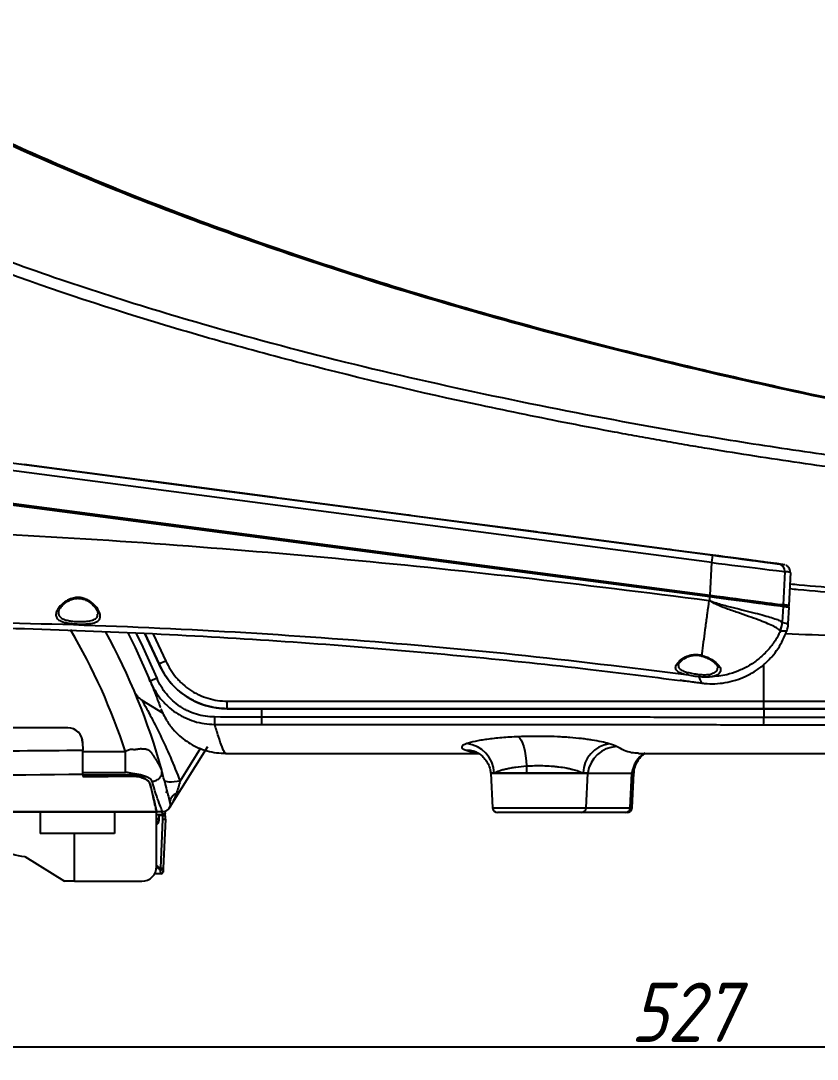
# Model space of a CAD drawing. Header units: millimetres. Extents: x 51 to 1323, y -33 to 865.
# Drawn here: x 185.6 to 346.5, y 27.5 to 237.3 of the extents above; entities that cross this region are included whole.
import ezdxf

# ---------------------------------------------------------------- set-up
doc = ezdxf.new("R2010")
doc.units = ezdxf.units.MM
doc.header["$LTSCALE"] = 20
doc.layers.add('____', color=7, linetype='Continuous')
doc.styles.add('style1', font='gbeitc.shx')
doc.styles.add('유형1', font='gbeitc.shx', dxfattribs={"height": 8})
doc.dimstyles.new('ISO-25', dxfattribs={"dimtxt": 2.5, "dimasz": 3, "dimexe": 1.25, "dimexo": 0.5, "dimgap": 1, "dimtad": 3, "dimtoh": 1, "dimdsep": 46, "dimtxsty": '유형1', "dimcen": 2.5, "dimclrd": 5, "dimclre": 5, "dimclrt": 5, "dimadec": 0, "dimazin": 0, "dimtfac": 1, "dimtmove": 0, "dimatfit": 3, "dimfxl": 1, "dimarcsym": 0})

# ---------------------------------------------------------------- blocks, each defined once
blk = doc.blocks.new('*D5')
at = {"layer": '____', "color": 2, "lineweight": -2, "transparency": 16777216}
for p, q in [((582.85, 113.34), (582.85, 27.45)), ((56.25, 88.01), (56.25, 27.45)), ((66.25, 29.95), (572.85, 29.95))]:
    blk.add_line(p, q, dxfattribs=at)
at = {"layer": '____', "color": 2, "transparency": 16777216}
for points in [[(66.25, 31.62), (66.25, 28.28), (56.25, 29.95)], [(572.85, 31.62), (572.85, 28.28), (582.85, 29.95)]]:
    blk.add_solid(points, dxfattribs=at)
at = {"layer": 'Defpoints', "color": 0, "transparency": 16777216}
for p in [(582.85, 114.34), (56.25, 89.01), (582.85, 29.95)]:
    blk.add_point(p, dxfattribs=at)
at = {"layer": '____', "color": 2, "transparency": 16777216, "insert": (319.55, 36.95), "char_height": 12, "attachment_point": 5, "style": 'style1'}
blk.add_mtext('527', dxfattribs=at)

msp = doc.modelspace()

# ---------------------------------------------------------------- linework, layer by layer
at = {"color": 7, "linetype": 'Continuous', "lineweight": 25}
for p, q in [((94.4, 159.73), (325.38, 129.32)), ((94.4, 159.73), (325.38, 129.32)), ((325.18, 127.83), (94.2, 158.24)), ((93.04, 151.76), (324.84, 121.24)), ((324.82, 120.94), (93.04, 151.46)), ((93.07, 151.46), (324.82, 120.94)), ((210.64, 144.42), (186.27, 147.63)), ((210.64, 144.42), (186.27, 147.63)), ((237.01, 140.95), (211.98, 144.25)), ((237.01, 140.95), (211.98, 144.25)), ((263.38, 137.48), (238.35, 140.77)), ((263.38, 137.48), (238.35, 140.77)), ((289.76, 134.01), (264.72, 137.3)), ((289.75, 134.01), (264.72, 137.3)), ((316.13, 130.54), (291.1, 133.83)), ((316.13, 130.54), (291.1, 133.83)), ((325.38, 129.32), (317.47, 130.36)), ((325.38, 129.32), (317.47, 130.36)), ((325.18, 127.83), (325.38, 129.32)), ((325.38, 129.32), (325.38, 129.32)), ((324.84, 121.24), (325.18, 127.83)), ((339.57, 127.45), (338.67, 127.57)), ((339.95, 126), (339.6, 119.3)), ((340.82, 119.14), (341.17, 125.85)), ((324.78, 120.16), (324.82, 120.94)), ((324.82, 120.94), (324.84, 121.24)), ((338.31, 119.17), (338.32, 119.47)), ((339.6, 119), (339.43, 115.78)), ((339.52, 119.01), (339.53, 119.31)), ((340.63, 115.43), (340.8, 118.84)), ((339.06, 113.95), (339.5, 115.72)), ((339.43, 115.78), (339.5, 115.72)), ((213.53, 107.31), (210.64, 113.48)), ((210.65, 113.49), (213.53, 107.31)), ((212.37, 113.39), (214.93, 107.93)), ((335.72, 99.83), (335.72, 107.24)), ((211.48, 104.49), (211.46, 104.53)), ((211.76, 103.81), (211.52, 104.39)), ((213.12, 104.44), (211.74, 103.87)), ((318.81, 104.05), (319.47, 103.96)), ((319.47, 103.96), (318.81, 104.05)), ((323.35, 103.45), (323.36, 103.45)), ((214.3, 97.36), (210.14, 99.95)), ((227.3, 99.83), (335.72, 99.83)), ((335.72, 99.83), (533.48, 99.83)), ((224.74, 96.62), (224.74, 95.13)), ((227.28, 98.3), (234.25, 98.3)), ((335.69, 98.3), (227.28, 98.3)), ((234.25, 98.3), (234.25, 96.61)), ((234.25, 98.3), (335.69, 98.3)), ((234.25, 96.61), (234.25, 96.61)), ((335.69, 98.3), (335.69, 96.53)), ((335.69, 98.3), (539.38, 98.3)), ((532.4, 98.3), (335.69, 98.3)), ((195.1, 94.43), (182.96, 94.43)), ((195.11, 94.43), (195.1, 94.43)), ((198.1, 91.46), (198.1, 91.59)), ((198.1, 91.46), (198.12, 89.92)), ((198.11, 91.1), (198.11, 91.43)), ((223.29, 90.56), (215.53, 78.14)), ((217.81, 83.68), (221.99, 90.38)), ((197.85, 90.03), (198.11, 89.59)), ((206.74, 89.58), (198.11, 89.58)), ((226.98, 89.41), (226.97, 89.42)), ((287.76, 86.72), (287.76, 85.3)), ((198.11, 85.41), (206.74, 85.41)), ((198.16, 85.07), (198.16, 84.57)), ((208.15, 84.86), (198.16, 84.86)), ((280.55, 85.3), (280.91, 78.25)), ((280.55, 85.3), (281.21, 85.3)), ((300.15, 85.3), (280.55, 85.3)), ((281.21, 85.3), (287.76, 85.3)), ((287.76, 85.3), (299.17, 85.3)), ((299.17, 85.3), (300.15, 85.3)), ((299.8, 78.25), (300.15, 85.3)), ((300.15, 85.3), (309.05, 85.3)), ((308.7, 78.25), (309.05, 85.3)), ((309.05, 85.3), (309.45, 85.3)), ((309.45, 85.3), (309.05, 85.3)), ((309.08, 78.25), (309.45, 85.3)), ((214.98, 81.3), (215.19, 81.64)), ((280.91, 78.25), (299.8, 78.25)), ((299.8, 78.25), (308.7, 78.25)), ((308.7, 78.25), (309.08, 78.25)), ((150.92, 77.43), (213.04, 77.43)), ((213.04, 77.43), (151.06, 77.43)), ((189.54, 77.43), (189.54, 73.1)), ((204.54, 77.43), (204.54, 73.1)), ((213.15, 77.43), (213.04, 77.26)), ((214.25, 77.43), (213.04, 77.43)), ((213.04, 66.43), (213.04, 77.43)), ((214.28, 76.83), (213.04, 76.83)), ((213.54, 75.78), (213.54, 76.73)), ((214.29, 76.73), (213.54, 76.73)), ((213.89, 66.06), (214.32, 75.99)), ((214.25, 77), (214.17, 77.43)), ((214.25, 77), (214.74, 77.09)), ((214.32, 75.99), (214.82, 75.97)), ((214.82, 75.97), (214.39, 66.04)), ((214.67, 77.49), (214.74, 77.09)), ((298.84, 77.3), (281.91, 77.3)), ((307.74, 77.3), (298.84, 77.3)), ((308.08, 77.3), (307.74, 77.3)), ((204.54, 73.1), (189.54, 73.1)), ((196.44, 63.43), (196.44, 73.1)), ((186.41, 68.45), (194.44, 63.43)), ((213.78, 65.77), (213.89, 66.06)), ((213.89, 66.06), (214.39, 66.04)), ((214.36, 65.23), (214.33, 65.23)), ((214.37, 65.41), (214.36, 65.23)), ((214.39, 66.04), (214.37, 65.41)), ((196.44, 63.43), (194.44, 63.43)), ((196.44, 63.43), (210.04, 63.43)), ((213.87, 64.93), (212.64, 64.93))]:
    msp.add_line(p, q, dxfattribs=at)
at = {"color": 7, "linetype": 'Continuous', "lineweight": 25, "flags": 128}
for points in [[(186.45, 147.61), (185.91, 147.68), (185.62, 147.72)], [(211.98, 144.25), (211.29, 144.34), (210.64, 144.42)], [(238.35, 140.77), (237.66, 140.87), (237.01, 140.95)], [(264.72, 137.3), (264.03, 137.39), (263.38, 137.48)], [(291.1, 133.83), (290.4, 133.92), (289.76, 134.01)], [(317.47, 130.36), (316.78, 130.45), (316.13, 130.54)], [(207.23, 113.61), (208.68, 110.69), (211.74, 103.87)], [(213.12, 104.44), (210.33, 110.72), (208.9, 113.62)], [(286.13, 92.63), (286.43, 92.37), (286.71, 91.94), (286.98, 91.34), (287.21, 90.6), (287.42, 89.74), (287.58, 88.78), (287.7, 87.77), (287.76, 86.72)], [(275.4, 90), (276.37, 89.93), (277.26, 89.7)], [(217.81, 83.68), (217.19, 83.57), (216.6, 83.5), (216.07, 83.45), (215.6, 83.45), (215.22, 83.49), (214.92, 83.56), (214.73, 83.66), (214.63, 83.8)], [(213.24, 75.73), (213.18, 76.04), (213.04, 76.26)], [(213.04, 75.2), (213.18, 75.43), (213.24, 75.73)], [(213.54, 76.68), (213.47, 76.76), (213.39, 76.83)], [(214.79, 76.73), (214.78, 76.81), (214.78, 76.83)], [(213.78, 65.77), (213.89, 65.76), (214, 65.76), (214.1, 65.78), (214.2, 65.81), (214.28, 65.85), (214.34, 65.91), (214.38, 65.97), (214.39, 66.04)]]:
    msp.add_lwpolyline(points, dxfattribs=at)
at = {"color": 7, "linetype": 'Continuous', "lineweight": 25}
for centre, radius, start, end in [((338.46, 126.09), 1.49, 356.6316, 82.2338), ((334.47, 116.15), 4.98, 334.6814, 355.646), ((88.76, 51.41), 124, 17.9299, 30.4437), ((88.76, 51.31), 130, 15.4174, 28.7949), ((335.63, 115.66), 5, 340.1441, 357.2414), ((229.17, 74.3), 36.52, 112.9483, 115.3475), ((227.28, 113.3), 15, 203.5557, 270), ((200.96, 99.44), 26.35, 357.5198, 0.839), ((318.68, 99.44), 17.05, 356.1638, 1.2967), ((311.03, 96.25), 24.66, 357.2426, 0.6631), ((195.1, 91.43), 3, 0.5001, 90), ((195.11, 91.43), 3, 0, 90), ((275.07, 85.12), 6.14, 1.6347, 84.2826), ((305.38, 85.08), 6.21, 98.8408, 177.9448), ((306.23, 84.5), 6.14, 92.5722, 172.4882), ((314.71, 84.52), 5.71, 122.2744, 172.1412), ((217.81, 79.23), 2.1, 111.2083, 179.2008), ((281.91, 78.3), 1, 183, 270), ((298.82, 78.28), 0.978, 271.097, 358.2091), ((307.72, 78.28), 0.978, 271.097, 358.2091), ((308.08, 78.3), 1, 270, 357), ((212.44, 75.78), 1.1, 303.0046, 0), ((209.82, 76.18), 4.5, 8.2824, 10.3869), ((209.82, 76.18), 4.5, 357.5505, 6.9978), ((209.82, 76.18), 5, 7.4492, 10.3869), ((209.82, 76.18), 5, 357.5505, 6.295), ((187.02, 78.93), 10.5, 209.2713, 266.7179), ((210.04, 66.43), 3, 270, 0), ((213.87, 65.43), 0.5, 270, 357.5505)]:
    msp.add_arc(centre, radius, start, end, dxfattribs=at)
for centre, major_axis, ratio, start_param, end_param in [((325.38, 129.32), (13.43, -1.77), 0.000008, 4.71239, 6.140336), ((325.38, 129.32), (13.43, -1.77), 0.000008, 0.14285, 1.570797), ((325.38, 129.32), (13.23, -1.74), 0.000008, 4.71239, 6.140336), ((325.38, 129.32), (13.23, -1.74), 0.000008, 0.14285, 1.570797), ((325.18, 127.83), (14.92, -1.85), 0.000007, 4.712389, 6.140335), ((324.82, 120.94), (14.92, -1.96), 0.000008, 4.71239, 6.145709), ((324.82, 120.94), (13.62, -1.79), 0.000008, 4.71239, 6.140336), ((324.84, 121.24), (14.92, -1.96), 0.000008, 4.71239, 6.140336), ((324.82, 120.94), (14.92, -1.96), 0.000008, 0.13747, 0.17333), ((-1373.73, 121.32), (2721.37, -0.66), 0.013961, 5.305242, 5.328169), ((-1373.64, 121.43), (2721.37, -0.77), 0.016166, 5.30741, 5.328151), ((-1545.68, 121.43), (3150.7, -0.38), 0.013965, 5.298926, 5.302813), ((218.14, 66.93), (-5.22, 0), 0.287348, 0.220698, 0.622411), ((218.14, 66.93), (5.36, 0), 0.372868, 3.458876, 3.764004), ((213.93, 66.93), (0.06, 2), 0.071763, 2.195522, 3.143907)]:
    msp.add_ellipse(centre, major_axis=major_axis, ratio=ratio, start_param=start_param, end_param=end_param, dxfattribs=at)
for points, knots in [([(578.18, 130.3), (568.49, 131.03), (547.44, 132.61), (515.38, 135.65), (482.3, 139.28), (450.2, 143.39), (419.29, 147.93), (389.6, 152.89), (361.14, 158.26), (333.76, 164.06), (307.34, 170.32), (281.93, 177.04), (257.56, 184.23), (234.43, 191.85), (212.54, 199.87), (192.04, 208.25), (172.9, 216.93), (155.19, 226.01), (142.98, 232.71), (136.85, 236.65), (136.03, 237.17)], [0, 0, 0, 0, 0.063552, 0.138051, 0.210626, 0.281206, 0.349728, 0.414967, 0.478116, 0.539134, 0.597989, 0.655664, 0.711053, 0.76415, 0.814958, 0.863494, 0.908982, 0.95235, 0.993655, 1, 1, 1, 1]), ([(497.05, 137.76), (483.47, 139.36), (456.12, 142.58), (416.33, 148.47), (377.67, 155.15), (344.49, 161.87), (315.59, 168.53), (290.92, 174.84), (267.07, 181.63), (244.06, 188.9), (221.93, 196.66), (201.83, 204.52), (183.73, 212.34), (167.6, 220), (151.76, 228.22), (141.53, 234.3), (136.42, 237.33)], [0, 0, 0, 0, 0.10887, 0.219243, 0.3202, 0.421154, 0.488731, 0.556315, 0.623886, 0.686117, 0.748359, 0.810579, 0.857927, 0.905309, 0.952675, 1, 1, 1, 1]), ([(582.62, 127.67), (582.62, 127.67), (582.52, 127.67), (582.15, 127.7), (581.87, 127.72), (580.75, 127.8), (579.63, 127.88), (577.42, 128.03), (576.59, 128.09), (575.2, 128.18), (574.72, 128.22), (573.71, 128.29), (573.19, 128.32), (571.55, 128.43), (570.39, 128.51), (567.9, 128.68), (566.58, 128.77), (562.4, 129.05), (559.33, 129.26), (554.29, 129.59), (552.55, 129.7), (548.92, 129.94), (547.03, 130.06), (541.23, 130.44), (537.15, 130.7), (528.63, 131.25), (524.19, 131.54), (514.96, 132.14), (510.17, 132.45), (502.75, 132.93), (500.23, 133.1), (496.39, 133.35), (495.11, 133.44), (492.52, 133.61), (491.22, 133.7), (484.69, 134.14), (479.38, 134.5), (468.57, 135.26), (463.09, 135.66), (446.38, 136.91), (434.93, 137.82), (417.29, 139.38), (411.34, 139.93), (402.3, 140.81), (399.28, 141.11), (393.24, 141.73), (390.22, 142.05), (375.12, 143.7), (363.02, 145.17), (344.87, 147.68), (338.82, 148.57), (329.74, 149.99), (326.71, 150.48), (322.18, 151.23), (320.66, 151.49), (317.64, 152.01), (316.13, 152.27), (313.1, 152.81), (311.59, 153.08), (308.57, 153.64), (304.04, 154.47), (299.51, 155.34), (290.47, 157.11), (284.45, 158.34), (266.42, 162.19), (254.44, 164.99), (236.55, 169.61), (230.6, 171.21), (221.69, 173.74), (218.73, 174.6), (212.82, 176.37), (209.87, 177.27), (195.19, 181.88), (183.58, 185.89), (166.45, 192.55), (160.78, 194.87), (149.56, 199.78), (144, 202.35), (133.02, 207.8), (127.59, 210.67), (119.56, 215.25), (116.9, 216.82), (112.95, 219.26), (111.64, 220.08), (109.68, 221.33), (109.03, 221.76), (107.73, 222.61), (107.08, 223.04), (106.43, 223.47)], [0, 0, 0, 0, 0.015625, 0.015625, 0.03125, 0.03125, 0.0625, 0.0625, 0.078125, 0.078125, 0.085937, 0.085937, 0.09375, 0.09375, 0.109375, 0.109375, 0.125, 0.125, 0.15625, 0.15625, 0.171875, 0.171875, 0.1875, 0.1875, 0.21875, 0.21875, 0.25, 0.25, 0.28125, 0.28125, 0.296875, 0.296875, 0.304687, 0.304687, 0.3125, 0.3125, 0.34375, 0.34375, 0.375, 0.375, 0.4375, 0.4375, 0.46875, 0.46875, 0.484375, 0.484375, 0.5, 0.5, 0.5625, 0.5625, 0.59375, 0.59375, 0.609375, 0.609375, 0.617187, 0.617187, 0.625, 0.625, 0.632812, 0.632812, 0.640625, 0.65625, 0.65625, 0.6875, 0.6875, 0.75, 0.75, 0.78125, 0.78125, 0.796875, 0.796875, 0.8125, 0.8125, 0.875, 0.875, 0.90625, 0.90625, 0.9375, 0.9375, 0.96875, 0.96875, 0.984375, 0.984375, 0.992187, 0.992187, 0.996094, 0.996094, 1, 1, 1, 1]), ([(110.12, 223.88), (114.43, 221.18), (123.06, 215.78), (136.54, 208.6), (150.31, 201.99), (166.05, 195.21), (183.77, 188.38), (203.53, 181.67), (226.59, 174.7), (253, 167.73), (282.8, 161.02), (308.9, 155.95), (331.22, 152.16), (349.67, 149.41), (368.09, 146.98), (386.37, 144.84), (403.81, 143.03), (420.38, 141.47), (436.09, 140.12), (451.5, 138.89), (466.51, 137.78), (481.04, 136.75), (494.32, 135.85), (506.38, 135.05), (517.28, 134.34), (527.61, 133.66), (537.27, 133.03), (546.24, 132.45), (554.4, 131.9), (561.67, 131.41), (567.9, 130.99), (572.67, 130.66), (576.12, 130.41), (577.51, 130.32), (578.18, 130.27)], [0, 0, 0, 0, 0.027162, 0.054358, 0.08157, 0.108754, 0.145897, 0.183057, 0.220209, 0.274591, 0.328994, 0.383387, 0.416631, 0.449953, 0.483292, 0.516594, 0.549821, 0.579557, 0.609398, 0.63928, 0.669146, 0.698951, 0.728662, 0.753973, 0.779362, 0.804764, 0.830126, 0.855413, 0.88117, 0.907012, 0.932839, 0.958575, 0.980175, 1, 1, 1, 1]), ([(100.59, 135.76), (113.11, 135.68), (138.08, 135.51), (175.44, 134.07), (212.46, 131.85), (249.47, 128.78), (286.8, 124.98), (311.9, 121.79), (324.6, 120.18)], [0, 0, 0, 0, 0.167133, 0.333316, 0.499077, 0.662204, 0.829156, 1, 1, 1, 1]), ([(338.47, 127.59), (338.82, 127.55), (339.52, 127.45), (339.62, 127.44), (339.66, 127.44)], [0, 0, 0, 0, 0.505588, 1, 1, 1, 1]), ([(338.67, 127.57), (338.99, 127.52), (339.65, 127.44), (339.97, 127.4), (339.87, 127.41), (339.86, 127.41)], [0, 0, 0, 0, 0.494691, 0.989382, 1, 1, 1, 1]), ([(341.1, 125.85), (341.09, 125.85), (341.07, 125.86), (340.35, 125.95), (339.95, 126)], [0, 0, 0, 0, 0.434865, 1, 1, 1, 1]), ([(341.03, 125.84), (341.02, 126.02), (341.01, 126.35), (340.81, 126.75), (340.58, 127.03), (340.37, 127.2), (340.24, 127.26), (340.2, 127.28)], [0, 0, 0, 0, 0.304473, 0.54802, 0.752314, 0.924182, 1, 1, 1, 1]), ([(581.85, 113.33), (581.79, 113.33), (581.66, 113.33), (580.38, 113.33), (577.86, 113.34), (574.12, 113.35), (569.28, 113.37), (563.48, 113.41), (556.78, 113.45), (549.16, 113.52), (540.92, 113.61), (532.23, 113.72), (523.22, 113.86), (513.64, 114.03), (503.5, 114.24), (492.86, 114.49), (482.7, 114.76), (473.18, 115.04), (464.35, 115.33), (455.34, 115.65), (443.89, 116.09), (429.86, 116.69), (413.15, 117.51), (396.01, 118.47), (378.49, 119.57), (360.64, 120.87), (348.11, 121.84), (341.55, 122.44), (341, 122.49)], [0, 0, 0, 0, 0.026732, 0.065791, 0.10485, 0.145092, 0.185336, 0.22436, 0.263387, 0.303292, 0.343201, 0.380128, 0.41709, 0.454023, 0.492006, 0.530018, 0.568006, 0.597025, 0.626045, 0.655213, 0.68438, 0.735429, 0.786521, 0.837575, 0.890074, 0.942614, 0.995117, 1, 1, 1, 1]), ([(341.05, 123.52), (341.65, 123.46), (348.16, 122.87), (360.58, 121.91), (378.24, 120.62), (395.76, 119.52), (413.06, 118.55), (430.05, 117.71), (445.29, 117.06), (458.83, 116.55), (470.76, 116.15), (483, 115.78), (495.45, 115.45), (507.98, 115.17), (519.9, 114.95), (531.12, 114.77), (541.1, 114.63), (549.89, 114.54), (557.52, 114.47), (564.31, 114.42), (570.17, 114.39), (574.99, 114.37), (578.74, 114.35), (581.34, 114.35), (582.65, 114.35), (582.79, 114.35), (582.84, 114.34)], [0, 0, 0, 0, 0.005193, 0.056835, 0.108641, 0.160515, 0.212373, 0.264139, 0.315755, 0.354543, 0.39335, 0.432135, 0.477057, 0.522129, 0.567225, 0.612245, 0.657122, 0.69663, 0.736243, 0.775837, 0.81532, 0.855023, 0.894869, 0.934706, 0.974395, 1, 1, 1, 1]), ([(198.59, 120.5), (198.62, 120.49), (199.08, 120.32), (200.01, 119.77), (201.03, 118.72), (201.68, 117.53), (201.72, 116.51), (201.05, 115.84), (199.91, 115.51), (198.52, 115.39), (197.02, 115.4), (195.91, 115.49), (194.97, 115.63), (194.1, 115.81), (193.22, 116.19), (192.71, 116.78), (192.65, 117.56), (193.09, 118.54), (194.01, 119.57), (195.22, 120.36), (196.42, 120.75), (197.24, 120.78), (197.95, 120.7), (198.3, 120.6), (198.59, 120.5)], [0, 0, 0, 0, 0.0033311, 0.0491433, 0.1126901, 0.1780644, 0.2489796, 0.3112917, 0.3644037, 0.4133003, 0.4609921, 0.5085067, 0.5202746, 0.5610262, 0.6090285, 0.6582692, 0.7109894, 0.7702735, 0.8379751, 0.8917509, 0.9306976, 0.9639808, 0.9698377, 1, 1, 1, 1]), ([(193.23, 117.8), (193.26, 117.94), (193.32, 118.25), (193.72, 118.88), (194.36, 119.52), (195.15, 120.07), (196, 120.45), (196.9, 120.63), (197.78, 120.59), (198.29, 120.42), (198.52, 120.35)], [0, 0, 0, 0, 0.133382, 0.285684, 0.441536, 0.580928, 0.69989, 0.803365, 0.911353, 1, 1, 1, 1]), ([(198.52, 120.35), (198.67, 120.28), (199.12, 120.09), (199.78, 119.64), (200.45, 119), (200.95, 118.3), (201.19, 117.71), (201.17, 117.49), (201.16, 117.41)], [0, 0, 0, 0, 0.081398, 0.251307, 0.441029, 0.652015, 0.867257, 1, 1, 1, 1]), ([(324.6, 120.18), (324.48, 119.3), (324.25, 117.51), (323.89, 114.85), (323.55, 112.27), (323.3, 110.37), (323.17, 109.39), (323.13, 109.1)], [0, 0, 0, 0, 0.212894, 0.436205, 0.666994, 0.901635, 1, 1, 1, 1]), ([(324.6, 120.18), (324.63, 120.17), (324.68, 120.16), (324.74, 120.15), (324.77, 120.15), (324.78, 120.16)], [0, 0, 0, 0, 0.536161, 0.793617, 1, 1, 1, 1]), ([(338.97, 114.03), (338.82, 114.18), (338.52, 114.49), (337.55, 115.02), (336.23, 115.61), (334.58, 116.25), (332.62, 116.95), (330.44, 117.71), (328.08, 118.51), (326.31, 119.23), (325.31, 119.76), (325.01, 119.96), (324.86, 120.08), (324.79, 120.15), (324.78, 120.16)], [0, 0, 0, 0, 0.117825, 0.235657, 0.353404, 0.471158, 0.590042, 0.708933, 0.829221, 0.9493, 0.973846, 0.98627, 0.998822, 1, 1, 1, 1]), ([(324.78, 120.16), (324.79, 120.15), (325.11, 119.99), (326.29, 119.59), (328.28, 119.03), (330.69, 118.45), (332.93, 117.89), (334.93, 117.38), (336.62, 116.91), (337.97, 116.48), (338.97, 116.1), (339.28, 115.88), (339.43, 115.78)], [0, 0, 0, 0, 0.0011575, 0.0499328, 0.1692959, 0.2887136, 0.4075758, 0.5264347, 0.6446018, 0.7627656, 0.8813845, 1, 1, 1, 1]), ([(193.25, 117.82), (193.24, 117.61), (193.23, 117.17), (193.68, 116.64), (194.46, 116.27), (195.22, 116.1), (196.06, 115.97), (197.05, 115.89), (198.38, 115.89), (199.62, 116.01), (200.61, 116.35), (201.16, 116.82), (201.12, 117.27), (201.11, 117.41)], [0, 0, 0, 0, 0.091734, 0.193753, 0.293025, 0.377594, 0.402088, 0.501268, 0.600913, 0.702702, 0.812746, 0.941928, 1, 1, 1, 1]), ([(339.52, 119.01), (339.52, 119.01), (339.61, 119), (339.3, 119.04), (338.64, 119.13), (338.31, 119.17)], [0, 0, 0, 0, 0.003269, 0.504907, 1, 1, 1, 1]), ([(340.82, 119.14), (340.82, 119.14), (340.92, 119.13), (340.6, 119.17), (339.94, 119.26), (339.6, 119.3)], [0, 0, 0, 0, 0.000018, 0.498725, 1, 1, 1, 1]), ([(339.6, 119), (339.94, 118.95), (340.63, 118.86), (340.89, 118.83), (340.64, 118.86), (340.1, 118.93), (339.68, 118.99), (339.6, 119)], [0, 0, 0, 0, 0.250937, 0.503081, 0.724242, 0.946289, 1, 1, 1, 1]), ([(320.01, 105.17), (308.48, 106.58), (285.4, 109.4), (250.66, 112.43), (215.86, 114.59), (181.02, 115.77), (146.16, 116.08), (122.94, 115.52), (111.32, 115.24)], [0, 0, 0, 0, 0.166592, 0.333274, 0.499978, 0.666629, 0.833256, 1, 1, 1, 1]), ([(339.5, 115.75), (339.94, 115.61), (340.61, 115.4), (340.53, 115.43), (340.5, 115.44)], [0, 0, 0, 0, 0.663726, 1, 1, 1, 1]), ([(115.27, 114.65), (123.44, 114.82), (141.27, 115.18), (168.48, 114.98), (196.6, 114.24), (223.88, 112.94), (250.28, 111.17), (275.79, 108.94), (298.55, 106.58), (312.77, 104.77), (318.81, 104)], [0, 0, 0, 0, 0.120173, 0.262158, 0.400078, 0.5339, 0.663596, 0.789145, 0.910526, 1, 1, 1, 1]), ([(323.35, 103.48), (323.48, 103.45), (324.29, 103.32), (325.83, 103.32), (327.91, 103.51), (329.97, 104.01), (332.03, 104.79), (333.99, 105.87), (335.79, 107.23), (337.32, 108.76), (338.59, 110.42), (339.6, 112.14), (340.08, 113.35), (340.31, 113.94)], [0, 0, 0, 0, 0.018534, 0.114787, 0.212246, 0.310465, 0.409152, 0.517618, 0.621929, 0.722252, 0.819014, 0.912439, 1, 1, 1, 1]), ([(339.06, 113.95), (338.67, 113.21), (337.92, 111.8), (336.37, 109.9), (334.62, 108.25), (332.61, 106.88), (330.47, 105.84), (327.92, 105), (326.04, 104.83), (324.95, 104.73)], [0, 0, 0, 0, 0.142241, 0.271007, 0.413314, 0.54892, 0.681216, 0.814821, 1, 1, 1, 1]), ([(339.06, 113.95), (339.06, 113.95), (339.03, 113.96), (339, 113.99), (338.97, 114.03)], [0, 0, 0, 0, 0.000084, 1, 1, 1, 1]), ([(340.19, 113.99), (340.22, 113.99), (340.3, 113.99), (339.53, 113.97), (339.06, 113.96)], [0, 0, 0, 0, 0.388667, 1, 1, 1, 1]), ([(340.13, 113.5), (343.67, 113.34), (352.24, 112.95), (365.77, 112.51), (380.8, 111.87), (395.8, 111.04), (410.73, 110.22), (425.4, 109.45), (439.77, 108.83), (453.79, 108.33), (467.57, 107.93), (481.05, 107.61), (494.17, 107.38), (507.37, 107.24), (520.6, 107.23), (529.11, 107.39), (533.38, 107.47)], [0, 0, 0, 0, 0.048903, 0.11815, 0.187344, 0.25842, 0.32955, 0.400624, 0.471483, 0.542398, 0.613258, 0.686193, 0.759187, 0.832121, 0.915876, 1, 1, 1, 1]), ([(320.01, 105.17), (320.01, 105.17), (319.66, 105.25), (318.94, 105.44), (318.17, 105.84), (317.81, 106.4), (317.95, 107.12), (318.6, 107.97), (319.68, 108.74), (320.95, 109.19), (322.1, 109.31), (322.8, 109.17), (323.13, 109.1)], [0, 0, 0, 0, 0.000004, 0.094858, 0.211241, 0.330221, 0.455485, 0.592088, 0.739724, 0.840848, 0.924674, 1, 1, 1, 1]), ([(227.28, 98.3), (226.55, 98.3), (225.83, 98.35), (224.38, 98.57), (223.67, 98.72), (222.29, 99.14), (221.62, 99.39), (220.63, 99.85), (220.3, 100.02), (219.67, 100.37), (219.36, 100.56), (218.45, 101.16), (217.88, 101.59), (217.07, 102.31), (216.8, 102.56), (216.3, 103.08), (216.05, 103.35), (214.88, 104.74), (214.12, 105.97), (213.53, 107.31)], [0, 0, 0, 0, 0.125, 0.125, 0.25, 0.25, 0.375, 0.375, 0.4375, 0.4375, 0.5, 0.5, 0.625, 0.625, 0.6875, 0.6875, 0.75, 0.75, 1, 1, 1, 1]), ([(214.93, 107.93), (215.45, 106.72), (216.14, 105.62), (217.19, 104.37), (217.41, 104.13), (217.87, 103.66), (218.11, 103.44), (218.84, 102.79), (219.35, 102.4), (220.17, 101.86), (220.45, 101.69), (221.02, 101.37), (221.32, 101.22), (222.2, 100.81), (222.81, 100.58), (224.05, 100.21), (224.69, 100.07), (225.99, 99.87), (226.65, 99.83), (227.3, 99.83)], [0, 0, 0, 0, 0.25, 0.25, 0.3125, 0.3125, 0.375, 0.375, 0.5, 0.5, 0.5625, 0.5625, 0.625, 0.625, 0.75, 0.75, 0.875, 0.875, 1, 1, 1, 1]), ([(318.44, 107.04), (318.44, 107.04), (318.43, 107.11), (318.51, 107.36), (318.87, 107.84), (319.48, 108.35), (320.25, 108.77), (321.11, 109.05), (322.02, 109.14), (322.7, 109.09), (323.01, 108.97), (323.04, 108.96)], [0, 0, 0, 0, 0.01162, 0.160146, 0.317471, 0.475715, 0.621661, 0.749466, 0.864922, 0.986744, 1, 1, 1, 1]), ([(323.04, 108.95), (323.12, 108.94), (323.53, 108.86), (324.22, 108.56), (325.07, 108.11), (325.77, 107.59), (326.23, 107.07), (326.41, 106.7), (326.39, 106.59), (326.38, 106.55)], [0, 0, 0, 0, 0.037099, 0.188459, 0.359568, 0.540141, 0.724921, 0.90907, 1, 1, 1, 1]), ([(323.13, 109.1), (323.12, 109.07), (323.09, 109.01), (323.06, 108.97), (323.05, 108.97), (323.05, 108.97)], [0, 0, 0, 0, 0.360484, 0.720968, 1, 1, 1, 1]), ([(323.13, 109.1), (323.13, 109.1), (323.54, 108.99), (324.41, 108.68), (325.57, 108.03), (326.52, 107.23), (327.04, 106.37), (326.95, 105.58), (326.23, 105.01), (325.4, 104.79), (324.95, 104.73), (324.95, 104.73)], [0, 0, 0, 0, 0.0000051, 0.1089388, 0.2363767, 0.3817284, 0.5416199, 0.7052233, 0.8609884, 0.9999949, 1, 1, 1, 1]), ([(318.48, 107.03), (318.47, 106.96), (318.41, 106.69), (318.72, 106.3), (319.37, 105.9), (320.03, 105.72), (320.33, 105.64)], [0, 0, 0, 0, 0.093327, 0.419406, 0.738515, 1, 1, 1, 1]), ([(322.61, 104.73), (322.11, 104.8), (321.19, 104.92), (320.38, 105.09), (320.01, 105.17)], [0, 0, 0, 0, 0.543262, 1, 1, 1, 1]), ([(320.33, 105.64), (320.66, 105.57), (321.38, 105.41), (322.19, 105.29), (322.64, 105.22)], [0, 0, 0, 0, 0.45695, 1, 1, 1, 1]), ([(322.64, 105.22), (322.99, 105.19), (323.71, 105.12), (324.34, 105.2), (324.66, 105.24)], [0, 0, 0, 0, 0.486599, 1, 1, 1, 1]), ([(324.66, 105.24), (325.01, 105.33), (325.76, 105.51), (326.33, 105.99), (326.33, 106.4), (326.33, 106.56)], [0, 0, 0, 0, 0.34948, 0.74531, 1, 1, 1, 1]), ([(324.96, 104.73), (324.92, 104.75), (324.85, 104.77), (324.75, 104.9), (324.68, 105.06), (324.66, 105.18), (324.66, 105.24)], [0, 0, 0, 0, 0.250003, 0.500004, 0.750003, 1, 1, 1, 1]), ([(211.74, 103.87), (212.27, 102.58), (212.98, 101.39), (214.07, 100.05), (214.3, 99.79), (214.78, 99.28), (215.03, 99.04), (215.79, 98.34), (216.33, 97.92), (217.19, 97.34), (217.49, 97.16), (218.09, 96.81), (218.4, 96.65), (219.34, 96.2), (219.98, 95.95), (221.29, 95.55), (221.97, 95.39), (223.35, 95.18), (224.04, 95.13), (224.74, 95.13)], [0, 0, 0, 0, 0.25, 0.25, 0.3125, 0.3125, 0.375, 0.375, 0.5, 0.5, 0.5625, 0.5625, 0.625, 0.625, 0.75, 0.75, 0.875, 0.875, 1, 1, 1, 1]), ([(211.74, 103.87), (212.05, 103.1), (212.67, 101.56), (213.42, 99.6), (213.8, 98.57), (213.79, 98.6), (213.78, 98.61)], [0, 0, 0, 0, 0.306637, 0.613304, 0.86151, 1, 1, 1, 1]), ([(224.74, 96.62), (224.13, 96.62), (223.51, 96.66), (222.28, 96.85), (221.67, 96.99), (220.5, 97.35), (219.92, 97.58), (219.08, 97.98), (218.81, 98.12), (218.27, 98.43), (218, 98.6), (217.23, 99.12), (216.75, 99.5), (216.07, 100.12), (215.85, 100.34), (215.42, 100.79), (215.21, 101.03), (214.23, 102.23), (213.6, 103.28), (213.12, 104.44)], [0, 0, 0, 0, 0.125, 0.125, 0.25, 0.25, 0.375, 0.375, 0.4375, 0.4375, 0.5, 0.5, 0.625, 0.625, 0.6875, 0.6875, 0.75, 0.75, 1, 1, 1, 1]), ([(318.81, 104.05), (318.81, 104.05), (318.81, 104.04), (318.81, 104.05), (318.81, 104.05)], [0, 0, 0, 0, 0.5, 1, 1, 1, 1]), ([(319.47, 103.96), (319.55, 103.95), (319.71, 103.93), (319.86, 103.91), (319.94, 103.91), (319.95, 103.9)], [0, 0, 0, 0, 0.446587, 0.893478, 1, 1, 1, 1]), ([(319.62, 103.95), (319.59, 103.95), (319.54, 103.96), (319.49, 103.96), (319.47, 103.96)], [0, 0, 0, 0, 0.619245, 1, 1, 1, 1]), ([(319.95, 103.9), (320.13, 103.88), (320.5, 103.84), (321.18, 103.75), (321.88, 103.66), (322.51, 103.57), (322.94, 103.51), (323.11, 103.49), (323.17, 103.48)], [0, 0, 0, 0, 0.181538, 0.36293, 0.54462, 0.72674, 0.908998, 1, 1, 1, 1]), ([(323.17, 103.48), (323.15, 103.52), (323.11, 103.6), (322.92, 104.01), (322.71, 104.49), (322.61, 104.73)], [0, 0, 0, 0, 0.3220838, 0.6568881, 1, 1, 1, 1]), ([(324.96, 104.73), (324.58, 104.69), (323.85, 104.62), (323.02, 104.7), (322.61, 104.73)], [0, 0, 0, 0, 0.51208, 1, 1, 1, 1]), ([(323.17, 103.48), (323.25, 103.47), (323.35, 103.45), (323.35, 103.45), (323.35, 103.45)], [0, 0, 0, 0, 0.8451938, 1, 1, 1, 1]), ([(210.15, 99.96), (210.11, 99.98), (209.87, 100.11), (209.53, 100.41), (209.14, 100.81), (208.9, 101.14), (208.79, 101.33), (208.76, 101.39)], [0, 0, 0, 0, 0.067936, 0.393161, 0.670977, 0.895643, 1, 1, 1, 1]), ([(210.13, 99.94), (210.13, 99.95), (210.11, 99.99), (210.18, 99.85), (210.43, 99.4), (211.08, 98.22), (211.81, 96.83), (212.74, 95.04), (214.11, 92.26), (215.86, 88.51), (217.15, 85.3), (217.81, 83.68)], [0, 0, 0, 0, 0.0100457, 0.0283535, 0.1536692, 0.2376117, 0.3241257, 0.4399607, 0.5578721, 0.7762224, 1, 1, 1, 1]), ([(213.91, 98.27), (213.92, 98.25), (213.93, 98.21), (213.99, 98.06), (214.13, 97.72), (214.47, 96.97), (215.01, 95.99), (215.85, 94.74), (216.95, 93.45), (218.33, 92.22), (219.85, 91.2), (221.46, 90.37), (223.25, 89.75), (225.11, 89.35), (226.36, 89.31), (226.97, 89.29)], [0, 0, 0, 0, 0.018076, 0.034126, 0.051107, 0.093735, 0.175651, 0.246576, 0.355012, 0.468632, 0.565912, 0.672041, 0.781961, 0.894257, 1, 1, 1, 1]), ([(234.25, 96.61), (234.25, 96.43), (234.25, 96.25), (234.24, 95.92), (234.24, 95.76), (234.24, 95.49), (234.24, 95.38), (234.24, 95.25), (234.24, 95.21), (234.24, 95.16), (234.24, 95.14), (234.23, 95.12)], [0, 0, 0, 0, 0.25, 0.25, 0.5, 0.5, 0.75, 0.75, 0.875, 0.875, 1, 1, 1, 1]), ([(335.69, 96.53), (333.58, 96.53), (331.46, 96.54), (327.24, 96.54), (320.9, 96.55), (314.56, 96.55), (301.88, 96.56), (293.42, 96.56), (276.52, 96.57), (268.06, 96.58), (255.38, 96.59), (251.15, 96.59), (242.7, 96.6), (238.47, 96.6), (234.25, 96.61)], [0, 0, 0, 0, 0.0625, 0.0625, 0.125, 0.25, 0.25, 0.5, 0.5, 0.75, 0.75, 0.875, 0.875, 1, 1, 1, 1]), ([(226.97, 89.42), (226.91, 89.4), (226.73, 89.37), (226.25, 90.53), (225.55, 92.65), (225.01, 94.3), (224.74, 95.13)], [0, 0, 0, 0, 0.149716, 0.408428, 0.704141, 1, 1, 1, 1]), ([(234.23, 95.12), (238.46, 95.12), (242.69, 95.12), (251.14, 95.11), (255.37, 95.11), (268.05, 95.1), (276.5, 95.09), (293.4, 95.09), (301.85, 95.08), (314.53, 95.07), (318.76, 95.07), (325.1, 95.07), (327.21, 95.07), (331.44, 95.06), (333.55, 95.06), (335.66, 95.06)], [0, 0, 0, 0, 0.125, 0.125, 0.25, 0.25, 0.5, 0.5, 0.75, 0.75, 0.875, 0.875, 0.9375, 0.9375, 1, 1, 1, 1]), ([(286.13, 92.63), (284.94, 92.58), (283.82, 92.51), (282.22, 92.38), (281.7, 92.33), (280.7, 92.22), (280.23, 92.16), (279.33, 92.04), (278.91, 91.98), (278.11, 91.84), (277.73, 91.77), (276.69, 91.55), (276.12, 91.4), (275.68, 91.24)], [0, 0, 0, 0, 0.25, 0.25, 0.375, 0.375, 0.5, 0.5, 0.625, 0.625, 0.75, 0.75, 1, 1, 1, 1]), ([(304.43, 91.22), (303.97, 91.35), (303.45, 91.48), (302.32, 91.73), (301.7, 91.84), (300.7, 92), (300.36, 92.05), (299.64, 92.15), (299.27, 92.2), (298.14, 92.33), (297.36, 92.4), (296.14, 92.5), (295.72, 92.53), (294.88, 92.58), (294.44, 92.6), (293.15, 92.66), (292.28, 92.69), (290.96, 92.71), (290.52, 92.71), (289.63, 92.71), (289.18, 92.71), (287.86, 92.69), (286.99, 92.67), (286.13, 92.63)], [0, 0, 0, 0, 0.125, 0.125, 0.25, 0.25, 0.3125, 0.3125, 0.375, 0.375, 0.5, 0.5, 0.5625, 0.5625, 0.625, 0.625, 0.75, 0.75, 0.8125, 0.8125, 0.875, 0.875, 1, 1, 1, 1]), ([(275.68, 91.24), (275.37, 91.13), (275.14, 91.02), (274.89, 90.85), (274.82, 90.8), (274.73, 90.69), (274.7, 90.64), (274.66, 90.48), (274.71, 90.37), (274.95, 90.18), (275.13, 90.08), (275.4, 90)], [0, 0, 0, 0, 0.25, 0.25, 0.375, 0.375, 0.5, 0.5, 0.75, 0.75, 1, 1, 1, 1]), ([(310.41, 89.29), (309.93, 89.31), (308.91, 89.35), (307.48, 89.83), (306.47, 90.36), (305.96, 90.63)], [0, 0, 0, 0, 0.303667, 0.651402, 1, 1, 1, 1]), ([(198.11, 85.41), (198.11, 85.63), (198.11, 85.9), (198.11, 86.52), (198.11, 86.86), (198.11, 87.6), (198.11, 87.99), (198.11, 88.79), (198.11, 89.19), (198.11, 89.58)], [0, 0, 0, 0, 0.25, 0.25, 0.5, 0.5, 0.75, 0.75, 1, 1, 1, 1]), ([(198.16, 85.07), (198.16, 85.34), (198.15, 85.65), (198.15, 86.18), (198.15, 86.37), (198.14, 86.76), (198.14, 86.97), (198.14, 87.38), (198.14, 87.6), (198.13, 88.04), (198.13, 88.27), (198.12, 88.97), (198.12, 89.44), (198.12, 89.92)], [0, 0, 0, 0, 0.25, 0.25, 0.375, 0.375, 0.5, 0.5, 0.625, 0.625, 0.75, 0.75, 1, 1, 1, 1]), ([(214.08, 85.87), (214.08, 85.89), (214.07, 85.9), (214.05, 85.95), (214.05, 85.97), (214.02, 86.05), (213.99, 86.1), (213.93, 86.23), (213.9, 86.3), (213.86, 86.39), (213.85, 86.41), (213.83, 86.43), (213.83, 86.44), (213.82, 86.46), (213.82, 86.47), (213.79, 86.51), (213.77, 86.54), (213.68, 86.71), (213.59, 86.87), (213.47, 87.09), (213.45, 87.13), (213.41, 87.2), (213.4, 87.22), (213.38, 87.26), (213.37, 87.28), (213.3, 87.38), (213.25, 87.47), (213.15, 87.64), (213.1, 87.73), (213.02, 87.87), (212.99, 87.91), (212.96, 87.97), (212.95, 87.99), (212.94, 88.01), (212.93, 88.02), (212.91, 88.05), (212.9, 88.07), (212.77, 88.26), (212.65, 88.45), (212.53, 88.67), (212.51, 88.7), (212.5, 88.73), (212.49, 88.73), (212.49, 88.75), (212.48, 88.75), (212.47, 88.77), (212.46, 88.78), (212.42, 88.83), (212.39, 88.87), (212.3, 88.99), (212.23, 89.08), (212.14, 89.21), (212.11, 89.26), (212.06, 89.33), (212.05, 89.35), (212.02, 89.39), (212.02, 89.4), (212, 89.42), (212, 89.43), (211.99, 89.44), (211.99, 89.44), (211.97, 89.47), (211.95, 89.48), (211.91, 89.52), (211.89, 89.54), (211.84, 89.59), (211.8, 89.62), (211.75, 89.68), (211.73, 89.7), (211.7, 89.72), (211.7, 89.73), (211.69, 89.74), (211.69, 89.74), (211.67, 89.75), (211.66, 89.76), (211.61, 89.78), (211.57, 89.8), (211.49, 89.85), (211.45, 89.88), (211.39, 89.92), (211.37, 89.94), (211.34, 89.96), (211.33, 89.97), (211.31, 89.98), (211.3, 89.99), (211.29, 89.99), (211.29, 89.99), (211.2, 89.99), (211.11, 90.01), (210.97, 90.05), (210.92, 90.07), (210.86, 90.1), (210.83, 90.11), (210.8, 90.12), (210.79, 90.13), (210.77, 90.14), (210.76, 90.14), (210.75, 90.15), (210.74, 90.15), (210.69, 90.14), (210.64, 90.14), (210.55, 90.13), (210.5, 90.13), (210.35, 90.13), (210.25, 90.13), (210.09, 90.14), (210.03, 90.15), (209.95, 90.16), (209.93, 90.16), (209.89, 90.17), (209.87, 90.17), (209.85, 90.17), (209.83, 90.16), (209.71, 90.15), (209.61, 90.13), (209.28, 90.09), (209.05, 90.05), (208.76, 90.02), (208.7, 90.01), (208.62, 90), (208.59, 90), (208.54, 89.99), (208.53, 89.99), (208.5, 89.99), (208.48, 89.99), (208.41, 90), (208.35, 90.02), (208.23, 90.03), (208.17, 90.04), (207.87, 90.06), (207.62, 90.02), (207.27, 89.9), (207.15, 89.85), (206.99, 89.76), (206.94, 89.73), (206.83, 89.66), (206.78, 89.62), (206.74, 89.58)], [0, 0, 0, 0, 0.015625, 0.015625, 0.03125, 0.03125, 0.0625, 0.0625, 0.09375, 0.09375, 0.101563, 0.101563, 0.105469, 0.105469, 0.109375, 0.109375, 0.125, 0.125, 0.1875, 0.1875, 0.203125, 0.203125, 0.210938, 0.210938, 0.21875, 0.21875, 0.25, 0.25, 0.28125, 0.28125, 0.296875, 0.296875, 0.300781, 0.300781, 0.304688, 0.304688, 0.3125, 0.3125, 0.375, 0.375, 0.382813, 0.382813, 0.384766, 0.384766, 0.386719, 0.386719, 0.390625, 0.390625, 0.40625, 0.40625, 0.4375, 0.4375, 0.453125, 0.453125, 0.460938, 0.460938, 0.464844, 0.464844, 0.466797, 0.466797, 0.46875, 0.46875, 0.476563, 0.476563, 0.484375, 0.484375, 0.5, 0.5, 0.507813, 0.507813, 0.509766, 0.509766, 0.511719, 0.511719, 0.515625, 0.515625, 0.53125, 0.53125, 0.546875, 0.546875, 0.554688, 0.554688, 0.558594, 0.558594, 0.560547, 0.560547, 0.5625, 0.5625, 0.59375, 0.59375, 0.609375, 0.609375, 0.617188, 0.617188, 0.621094, 0.621094, 0.623047, 0.623047, 0.625, 0.625, 0.640625, 0.640625, 0.65625, 0.65625, 0.6875, 0.6875, 0.703125, 0.703125, 0.710938, 0.710938, 0.714844, 0.714844, 0.71875, 0.71875, 0.75, 0.75, 0.8125, 0.8125, 0.828125, 0.828125, 0.835938, 0.835938, 0.839844, 0.839844, 0.84375, 0.84375, 0.859375, 0.859375, 0.875, 0.875, 0.9375, 0.9375, 0.96875, 0.96875, 0.984375, 0.984375, 1, 1, 1, 1]), ([(206.74, 85.41), (206.74, 85.63), (206.74, 85.9), (206.74, 86.52), (206.74, 86.86), (206.74, 87.6), (206.74, 87.99), (206.74, 88.79), (206.74, 89.19), (206.74, 89.58)], [0, 0, 0, 0, 0.25, 0.25, 0.5, 0.5, 0.75, 0.75, 1, 1, 1, 1]), ([(226.97, 89.27), (227.36, 89.27), (230.16, 89.27), (235.33, 89.27), (242.35, 89.27), (250.33, 89.27), (259.38, 89.27), (269.02, 89.27), (275.27, 89.27), (278.1, 89.27)], [0, 0, 0, 0, 0.023305, 0.170066, 0.308245, 0.440473, 0.640752, 0.837199, 1, 1, 1, 1]), ([(275.4, 90), (276.21, 89.7), (277.08, 89.38), (277.84, 89.4), (277.88, 89.4)], [0, 0, 0, 0, 0.944051, 1, 1, 1, 1]), ([(277.25, 89.7), (277.25, 89.7), (277.28, 89.7), (277.54, 89.6), (278.03, 89.34), (278.7, 88.86), (279.4, 88.14), (280.02, 87.16), (280.42, 86.17), (280.49, 85.51), (280.51, 85.27)], [0, 0, 0, 0, 0.002792, 0.138041, 0.269732, 0.408208, 0.561801, 0.727672, 0.9001, 1, 1, 1, 1]), ([(309.49, 85.28), (309.5, 85.49), (309.53, 86.13), (309.88, 87.1), (310.44, 88.08), (311.07, 88.82), (311.48, 89.13), (311.66, 89.27)], [0, 0, 0, 0, 0.128001, 0.382646, 0.614211, 0.823468, 1, 1, 1, 1]), ([(310.41, 89.27), (314.06, 89.27), (321.9, 89.27), (333.73, 89.27), (345.35, 89.27), (355.95, 89.27), (365.51, 89.27), (374.48, 89.27), (383.16, 89.27), (391.8, 89.27), (402.14, 89.27), (414.14, 89.27), (427.73, 89.27), (440.5, 89.27), (449.68, 89.27), (454.3, 89.27), (455.24, 89.27)], [0, 0, 0, 0, 0.073885, 0.158728, 0.238493, 0.307991, 0.37224, 0.431231, 0.489577, 0.54846, 0.607876, 0.702299, 0.798022, 0.895008, 0.978624, 1, 1, 1, 1]), ([(281.21, 85.3), (281.48, 85.46), (281.84, 85.61), (282.48, 85.84), (282.72, 85.91), (283.22, 86.05), (283.48, 86.11), (284.04, 86.23), (284.34, 86.29), (284.97, 86.4), (285.29, 86.45), (286.3, 86.59), (287.01, 86.66), (287.76, 86.72)], [0, 0, 0, 0, 0.25, 0.25, 0.375, 0.375, 0.5, 0.5, 0.625, 0.625, 0.75, 0.75, 1, 1, 1, 1]), ([(287.76, 86.72), (288.3, 86.75), (288.85, 86.78), (289.68, 86.79), (289.96, 86.8), (290.52, 86.8), (290.8, 86.79), (291.63, 86.77), (292.17, 86.75), (292.99, 86.69), (293.26, 86.66), (293.79, 86.61), (294.05, 86.58), (294.81, 86.49), (295.3, 86.41), (296.01, 86.28), (296.24, 86.23), (296.68, 86.13), (296.89, 86.08), (297.51, 85.92), (297.89, 85.81), (298.58, 85.56), (298.9, 85.43), (299.17, 85.3)], [0, 0, 0, 0, 0.125, 0.125, 0.1875, 0.1875, 0.25, 0.25, 0.375, 0.375, 0.4375, 0.4375, 0.5, 0.5, 0.625, 0.625, 0.6875, 0.6875, 0.75, 0.75, 0.875, 0.875, 1, 1, 1, 1]), ([(212.15, 83.62), (212.11, 83.78), (211.98, 83.94), (211.63, 84.23), (211.4, 84.35), (210.91, 84.57), (210.64, 84.67), (210.09, 84.83), (209.82, 84.89), (209.28, 84.99), (209.02, 85.03), (208.53, 85.11), (208.3, 85.15), (207.96, 85.21), (207.86, 85.23), (207.64, 85.27), (207.53, 85.3), (207.2, 85.37), (206.97, 85.41), (206.74, 85.41)], [0, 0, 0, 0, 0.125, 0.125, 0.25, 0.25, 0.375, 0.375, 0.5, 0.5, 0.625, 0.625, 0.75, 0.75, 0.8125, 0.8125, 0.875, 0.875, 1, 1, 1, 1]), ([(211.73, 83.04), (211.67, 83.27), (211.54, 83.48), (211.24, 83.79), (211.12, 83.89), (210.86, 84.09), (210.71, 84.18), (210.39, 84.35), (210.22, 84.43), (209.85, 84.57), (209.66, 84.64), (209.25, 84.74), (209.04, 84.79), (208.6, 84.85), (208.38, 84.86), (208.15, 84.86)], [0, 0, 0, 0, 0.25, 0.25, 0.375, 0.375, 0.5, 0.5, 0.625, 0.625, 0.75, 0.75, 0.875, 0.875, 1, 1, 1, 1]), ([(208.35, 84.66), (208.57, 84.66), (208.78, 84.65), (209.19, 84.6), (209.4, 84.56), (209.98, 84.41), (210.33, 84.27), (210.78, 84.03), (210.92, 83.94), (211.17, 83.76), (211.28, 83.67), (211.47, 83.47), (211.55, 83.37), (211.68, 83.17), (211.72, 83.06), (211.75, 82.96)], [0, 0, 0, 0, 0.125, 0.125, 0.25, 0.25, 0.5, 0.5, 0.625, 0.625, 0.75, 0.75, 0.875, 0.875, 1, 1, 1, 1]), ([(212.15, 83.62), (212.38, 83.63), (212.63, 83.69), (213.11, 83.88), (213.35, 84.03), (213.74, 84.4), (213.9, 84.62), (214.1, 85.07), (214.14, 85.31), (214.13, 85.52)], [0, 0, 0, 0, 0.25, 0.25, 0.5, 0.5, 0.75, 0.75, 1, 1, 1, 1]), ([(215.22, 81.44), (215.08, 82.01), (214.8, 83.16), (214.36, 84.73), (214.13, 85.52)], [0, 0, 0, 0, 0.498332, 1, 1, 1, 1]), ([(211.73, 83.04), (211.95, 82.19), (212.13, 81.44), (212.45, 80.11), (212.58, 79.54), (212.79, 78.59), (212.88, 78.21), (212.99, 77.67), (213.03, 77.5), (213.04, 77.43)], [0, 0, 0, 0, 0.25, 0.25, 0.5, 0.5, 0.75, 0.75, 1, 1, 1, 1]), ([(213.04, 77.43), (213.03, 77.47), (213, 77.62), (212.9, 78.12), (212.82, 78.48), (212.66, 79.18), (212.6, 79.44), (212.47, 80.01), (212.4, 80.32), (212.16, 81.33), (211.97, 82.1), (211.75, 82.96)], [0, 0, 0, 0, 0.25, 0.25, 0.5, 0.5, 0.625, 0.625, 0.75, 0.75, 1, 1, 1, 1]), ([(214.25, 77.43), (214.24, 77.5), (214.16, 77.69), (213.91, 78.29), (213.74, 78.71), (213.15, 80.29), (212.65, 81.74), (212.15, 83.62)], [0, 0, 0, 0, 0.25, 0.25, 0.5, 0.5, 1, 1, 1, 1]), ([(217.81, 83.68), (217.69, 83.28), (217.56, 82.87), (217.31, 82.03), (217.19, 81.6), (217.06, 81.18)], [0, 0, 0, 0, 0.5, 0.5, 1, 1, 1, 1]), ([(215.24, 81.33), (215.38, 80.74), (215.49, 80.26), (215.65, 79.55), (215.7, 79.33), (215.72, 79.26)], [0, 0, 0, 0, 0.5, 0.5, 1, 1, 1, 1]), ([(217.06, 81.18), (216.97, 80.9), (216.87, 80.64), (216.63, 80.11), (216.51, 79.86), (216.11, 79.1), (215.82, 78.61), (215.53, 78.14)], [0, 0, 0, 0, 0.25, 0.25, 0.5, 0.5, 1, 1, 1, 1]), ([(215.72, 79.26), (215.77, 79.04), (215.77, 78.81), (215.66, 78.37), (215.56, 78.17), (215.28, 77.82), (215.1, 77.68), (214.7, 77.48), (214.48, 77.43), (214.25, 77.43)], [0, 0, 0, 0, 0.25, 0.25, 0.5, 0.5, 0.75, 0.75, 1, 1, 1, 1]), ([(214.78, 76.83), (214.78, 76.83), (214.77, 76.83), (214.69, 76.83), (214.57, 76.83), (214.43, 76.83), (214.32, 76.83), (214.28, 76.83)], [0, 0, 0, 0, 0.182319, 0.394444, 0.607225, 0.821664, 1, 1, 1, 1]), ([(214.29, 76.73), (214.32, 76.73), (214.4, 76.73), (214.52, 76.73), (214.64, 76.73), (214.73, 76.73), (214.79, 76.73), (214.79, 76.73), (214.79, 76.73)], [0, 0, 0, 0, 0.100923, 0.317929, 0.455437, 0.669147, 0.88289, 1, 1, 1, 1])]:
    msp.add_open_spline(points, degree=3, knots=knots, dxfattribs=at)
for points in [[(320.33, 105.64), (320.31, 105.58), (320.29, 105.46), (320.2, 105.31), (320.11, 105.2), (320.04, 105.18), (320.01, 105.17)], [(322.64, 105.22), (322.63, 105.17), (322.62, 105.05), (322.61, 104.89), (322.6, 104.78), (322.61, 104.75), (322.61, 104.73)], [(234.25, 96.61), (231.08, 96.61), (227.91, 96.61), (224.74, 96.62)], [(224.74, 95.13), (227.91, 95.13), (231.07, 95.12), (234.23, 95.12)], [(335.66, 95.06), (346.58, 95.06), (357.44, 95.06), (368.25, 95.06)], [(368.42, 96.53), (357.56, 96.54), (346.65, 96.54), (335.69, 96.53)], [(305.96, 90.63), (305.61, 90.82), (305.09, 91.02), (304.43, 91.22)], [(214.13, 85.52), (214.13, 85.64), (214.11, 85.76), (214.08, 85.87)]]:
    msp.add_open_spline(points, degree=3, dxfattribs=at)

# ---------------------------------------------------------------- dimensions: what is measured, and where the dimension line sits
at = {"layer": '____', "color": 2}
dim = msp.add_linear_dim(base=(582.85, 29.95), p1=(56.25, 89.01), p2=(582.85, 114.34), dimstyle='ISO-25', override={"dimtxt": 12, "dimasz": 10, "dimexe": 2.5, "dimexo": 1, "dimtoh": 0, "dimdec": 0, "dimtxsty": 'style1', "dimcen": -1, "dimclrd": 2, "dimclre": 2, "dimclrt": 2, "dimtdec": 0}, dxfattribs=at)
dim.commit()
dim.dimension.update_dxf_attribs({"geometry": '*D5', "text_midpoint": (319.55, 36.95)})

doc.saveas('drawing.dxf')
